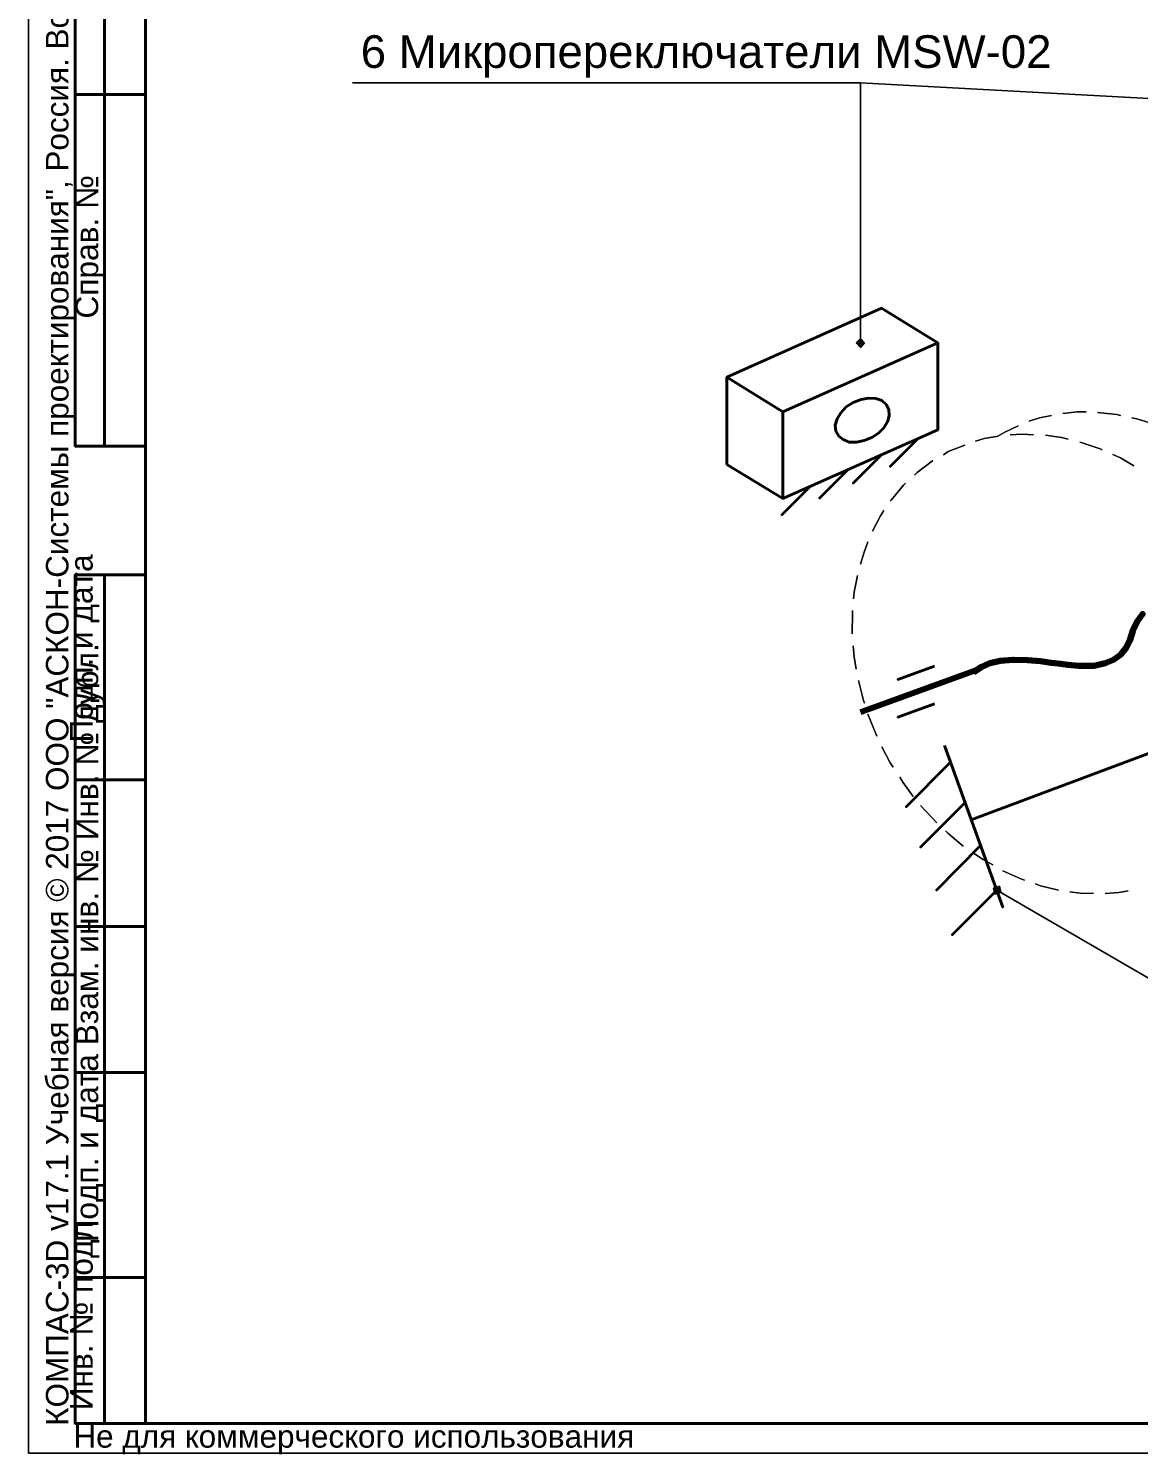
# Model space of a CAD drawing. Header units: millimetres. Extents: x 1 to 625, y 0 to 421.
# Drawn here: x 0.5 to 190, y 0.3 to 243.9 of the extents above; entities that cross this region are included whole.
import ezdxf

# ---------------------------------------------------------------- set-up
doc = ezdxf.new("R2010")
doc.units = ezdxf.units.MM
doc.layers.add('PDF _Геометрия', color=7, linetype='Continuous')
doc.layers.add('PDF _Текст', color=7, linetype='Continuous')
doc.layers.add('PDF _Сплошная заливка', color=7, linetype='Continuous', true_color=0xffffff)
doc.styles.add('PDF Arial', font='arial.ttf')

msp = doc.modelspace()

# ---------------------------------------------------------------- hatches: boundary and pattern name
at = {"layer": 'PDF _Сплошная заливка', "transparency": 33554559}
h = msp.add_hatch(color=256, dxfattribs=at)
h.paths.add_polyline_path([(57.74, 241.64), (140.55, 241.64)], flags=0)
h.paths.add_polyline_path([(57.74, 241.55), (140.55, 241.55)], flags=0)
h.paths.add_polyline_path([(57.74, 241.47), (140.55, 241.47)], flags=0)
h.paths.add_polyline_path([(57.74, 241.38), (140.55, 241.38)], flags=0)
h.paths.add_polyline_path([(57.74, 241.3), (140.55, 241.3)], flags=0)
h.paths.add_polyline_path([(57.74, 241.22), (140.55, 241.22)], flags=0)
h.paths.add_polyline_path([(57.74, 241.13), (140.55, 241.13)], flags=0)
h.paths.add_polyline_path([(57.74, 241.05), (140.55, 241.05)], flags=0)
h.paths.add_polyline_path([(57.74, 240.96), (140.55, 240.96)], flags=0)
h.paths.add_polyline_path([(57.74, 240.88), (140.55, 240.88)], flags=0)
h.paths.add_polyline_path([(57.74, 240.79), (140.55, 240.79)], flags=0)
h.paths.add_polyline_path([(57.74, 240.71), (140.55, 240.71)], flags=0)
h.paths.add_polyline_path([(57.74, 240.62), (140.55, 240.62)], flags=0)
h.paths.add_polyline_path([(57.74, 240.54), (140.55, 240.54)], flags=0)
h.paths.add_polyline_path([(57.74, 240.45), (140.55, 240.45)], flags=0)
h.paths.add_polyline_path([(57.74, 240.37), (140.55, 240.37)], flags=0)
h.paths.add_polyline_path([(57.74, 240.28), (140.55, 240.28)], flags=0)
h.paths.add_polyline_path([(57.74, 240.2), (140.55, 240.2)], flags=0)
h.paths.add_polyline_path([(57.74, 240.11), (140.55, 240.11)], flags=0)
h.paths.add_polyline_path([(57.74, 240.03), (140.55, 240.03)], flags=0)
h.paths.add_polyline_path([(57.74, 239.95), (140.55, 239.95)], flags=0)
h.paths.add_polyline_path([(57.74, 239.86), (140.55, 239.86)], flags=0)
h.paths.add_polyline_path([(57.74, 239.78), (140.55, 239.78)], flags=0)
h.paths.add_polyline_path([(57.74, 239.69), (140.55, 239.69)], flags=0)
h.paths.add_polyline_path([(57.74, 239.61), (140.55, 239.61)], flags=0)
h.paths.add_polyline_path([(57.74, 239.52), (140.55, 239.52)], flags=0)
h.paths.add_polyline_path([(57.74, 239.44), (140.55, 239.44)], flags=0)
h.paths.add_polyline_path([(57.74, 239.35), (140.55, 239.35)], flags=0)
h.paths.add_polyline_path([(57.74, 239.27), (140.55, 239.27)], flags=0)
h.paths.add_polyline_path([(57.74, 239.18), (140.55, 239.18)], flags=0)
h.paths.add_polyline_path([(57.74, 239.1), (140.55, 239.1)], flags=0)
h.paths.add_polyline_path([(57.74, 239.01), (140.55, 239.01)], flags=0)
h.paths.add_polyline_path([(57.74, 238.93), (140.55, 238.93)], flags=0)
h.paths.add_polyline_path([(57.74, 238.84), (140.55, 238.84)], flags=0)
h.paths.add_polyline_path([(57.74, 238.76), (140.55, 238.76)], flags=0)
h.paths.add_polyline_path([(57.74, 238.68), (140.55, 238.68)], flags=0)
h.paths.add_polyline_path([(57.74, 238.59), (140.55, 238.59)], flags=0)
h.paths.add_polyline_path([(57.74, 238.51), (140.55, 238.51)], flags=0)
h.paths.add_polyline_path([(57.74, 238.42), (140.55, 238.42)], flags=0)
h.paths.add_polyline_path([(57.74, 238.34), (140.55, 238.34)], flags=0)
h.paths.add_polyline_path([(57.74, 238.25), (140.55, 238.25)], flags=0)
h.paths.add_polyline_path([(57.74, 238.17), (140.55, 238.17)], flags=0)
h.paths.add_polyline_path([(57.74, 238.08), (140.55, 238.08)], flags=0)
h.paths.add_polyline_path([(57.74, 238), (140.55, 238)], flags=0)
h.paths.add_polyline_path([(57.74, 237.91), (140.55, 237.91)], flags=0)
h.paths.add_polyline_path([(57.74, 237.83), (140.55, 237.83)], flags=0)
h.paths.add_polyline_path([(57.74, 237.74), (140.55, 237.74)], flags=0)
h.paths.add_polyline_path([(57.74, 237.66), (140.55, 237.66)], flags=0)
h.paths.add_polyline_path([(57.74, 237.57), (140.55, 237.57)], flags=0)
h.paths.add_polyline_path([(57.74, 237.49), (140.55, 237.49)], flags=0)
h.paths.add_polyline_path([(57.74, 237.41), (140.55, 237.41)], flags=0)
h.paths.add_polyline_path([(57.74, 237.32), (140.55, 237.32)], flags=0)
h.paths.add_polyline_path([(57.74, 237.24), (140.55, 237.24)], flags=0)
h.paths.add_polyline_path([(57.74, 237.15), (140.55, 237.15)], flags=0)
h.paths.add_polyline_path([(57.74, 237.07), (140.55, 237.07)], flags=0)
h.paths.add_polyline_path([(57.74, 236.98), (140.55, 236.98)], flags=0)
h.paths.add_polyline_path([(57.74, 236.9), (140.55, 236.9)], flags=0)
h.paths.add_polyline_path([(57.74, 236.81), (140.55, 236.81)], flags=0)
h.paths.add_polyline_path([(57.74, 236.73), (140.55, 236.73)], flags=0)
h.paths.add_polyline_path([(57.74, 236.64), (140.55, 236.64)], flags=0)
h.paths.add_polyline_path([(57.74, 236.56), (140.55, 236.56)], flags=0)
h.paths.add_polyline_path([(57.74, 236.47), (140.55, 236.47)], flags=0)
h.paths.add_polyline_path([(57.74, 236.39), (140.55, 236.39)], flags=0)
h.paths.add_polyline_path([(57.74, 236.3), (140.55, 236.3)], flags=0)
h.paths.add_polyline_path([(57.74, 236.22), (140.55, 236.22)], flags=0)
h.paths.add_polyline_path([(57.74, 236.14), (140.55, 236.14)], flags=0)
h.paths.add_polyline_path([(57.74, 236.05), (140.55, 236.05)], flags=0)
h.paths.add_polyline_path([(57.74, 235.97), (140.55, 235.97)], flags=0)
h.paths.add_polyline_path([(57.74, 235.88), (140.55, 235.88)], flags=0)
h.paths.add_polyline_path([(57.74, 235.8), (140.55, 235.8)], flags=0)
h.paths.add_polyline_path([(57.74, 235.71), (140.55, 235.71)], flags=0)

# ---------------------------------------------------------------- linework, layer by layer
at = {"layer": 'PDF _Геометрия', "lineweight": 18}
for points in [[(0.51, 0.51), (0.51, 420.54)], [(142.58, 234.61), (55.8, 234.61)], [(142.58, 234.61), (55.8, 234.61)], [(142.58, 234.61), (142.58, 190.16)], [(142.58, 234.61), (251.54, 228.68)], [(142.58, 234.61), (142.58, 190.16)], [(142.58, 234.61), (251.54, 228.68)], [(142.58, 190.92), (141.82, 190.16)], [(142.58, 190.92), (141.82, 190.16)], [(141.82, 190.16), (142.58, 189.4)], [(141.82, 190.16), (142.58, 189.4)], [(142.58, 190.67), (142.07, 190.16)], [(142.58, 190.67), (142.07, 190.16)], [(142.07, 190.16), (142.58, 189.65)], [(142.07, 190.16), (142.58, 189.65)], [(142.58, 190.42), (142.32, 190.16)], [(142.58, 190.42), (142.32, 190.16)], [(142.32, 190.16), (142.58, 189.91)], [(142.32, 190.16), (142.58, 189.91)], [(142.58, 190.67), (142.58, 190.92)], [(143.26, 190.16), (142.58, 190.92)], [(142.58, 190.67), (142.58, 190.92)], [(143.26, 190.16), (142.58, 190.92)], [(142.58, 190.42), (142.58, 190.67)], [(143, 190.16), (142.58, 190.67)], [(142.58, 190.42), (142.58, 190.67)], [(143, 190.16), (142.58, 190.67)], [(142.75, 190.16), (142.58, 190.42)], [(142.75, 190.16), (142.58, 190.42)], [(142.58, 189.91), (142.75, 190.16)], [(142.58, 189.65), (143, 190.16)], [(142.58, 189.4), (143.26, 190.16)], [(142.58, 189.91), (142.75, 190.16)], [(142.58, 189.65), (143, 190.16)], [(142.58, 189.4), (143.26, 190.16)], [(179.58, 178.39), (177.12, 178.14)], [(181.1, 178.39), (179.58, 178.39)], [(186.35, 177.97), (183.05, 178.31)], [(186.94, 177.8), (186.35, 177.97)], [(169.5, 176.02), (167.22, 174.92)], [(173.14, 177.38), (171.37, 176.78)], [(175.18, 177.8), (173.14, 177.38)], [(189.74, 177.21), (188.89, 177.38)], [(192.7, 176.28), (189.74, 177.21)], [(163.66, 173.82), (162.22, 173.4)], [(166.12, 174.24), (163.66, 173.82)], [(167.22, 174.92), (166.03, 174.24)], [(170.18, 174.58), (168.15, 174.5)], [(172.13, 174.5), (170.18, 174.58)], [(176.87, 173.99), (174.16, 174.41)], [(178.05, 173.74), (176.87, 173.99)], [(180.26, 173.14), (180, 173.23)], [(183.64, 172.04), (180.26, 173.14)], [(157.56, 171.62), (156.72, 171.03)], [(160.36, 172.72), (157.56, 171.62)], [(183.81, 171.87), (183.64, 172.04)], [(186.94, 170.52), (185.67, 171.11)], [(189.23, 169.16), (186.94, 170.52)], [(152.23, 168.06), (151.81, 167.56)], [(154.86, 170.01), (152.23, 168.06)], [(154.94, 170.01), (154.86, 170.01)], [(149.94, 165.86), (147.83, 163.32)], [(150.28, 166.2), (149.94, 165.86)], [(147.83, 163.32), (147.66, 163.15)], [(146.56, 161.54), (145.97, 160.61)], [(145.97, 160.61), (144.61, 157.99)], [(143.85, 156.21), (143.17, 154.43)], [(143.17, 154.43), (142.58, 152.4)], [(142.07, 150.45), (141.48, 147.57)], [(141.48, 147.57), (141.39, 146.47)], [(141.22, 144.02), (141.14, 140.46)], [(141.22, 144.44), (141.22, 144.02)], [(141.31, 138.43), (141.48, 136.57)], [(141.48, 136.57), (141.82, 134.45)], [(142.24, 132.5), (143.09, 129.12)], [(143.09, 129.12), (143.26, 128.61)], [(143.85, 126.75), (144.36, 125.48)], [(144.36, 125.48), (145.37, 123.02)], [(146.22, 121.16), (147.66, 118.45)], [(147.66, 118.45), (148.17, 117.69)], [(149.27, 115.99), (149.78, 115.15)], [(149.78, 115.15), (151.55, 112.69)], [(152.82, 111.17), (154.69, 109.14)], [(154.69, 109.14), (155.62, 108.2)], [(157.06, 106.85), (157.48, 106.43)], [(157.48, 106.43), (160.1, 104.22)], [(161.71, 103.12), (163.49, 101.94)], [(163.49, 101.94), (165.18, 101.01)], [(166.88, 99.99), (169.93, 98.64)], [(169.93, 98.64), (170.6, 98.38)], [(172.47, 97.79), (173.31, 97.45)], [(173.31, 97.45), (176.36, 96.69)], [(166.29, 97.37), (165.27, 97.03)], [(166.29, 97.37), (165.27, 97.03)], [(165.27, 97.03), (165.52, 96.01)], [(165.27, 97.03), (165.52, 96.01)], [(166.12, 97.11), (165.44, 96.94)], [(166.12, 97.11), (165.44, 96.94)], [(165.44, 96.94), (165.61, 96.27)], [(165.44, 96.94), (165.61, 96.27)], [(165.52, 96.01), (166.54, 96.27)], [(165.52, 96.01), (166.54, 96.27)], [(165.61, 96.27), (166.29, 96.44)], [(165.61, 96.27), (166.29, 96.44)], [(166.03, 96.86), (165.69, 96.77)], [(166.03, 96.86), (165.69, 96.77)], [(165.69, 96.77), (165.78, 96.44)], [(165.69, 96.77), (165.78, 96.44)], [(165.78, 96.44), (166.12, 96.52)], [(165.78, 96.44), (166.12, 96.52)], [(303.7, 16.68), (165.86, 96.69)], [(303.7, 16.68), (165.86, 96.69)], [(166.12, 96.52), (166.03, 96.86)], [(166.12, 96.52), (166.03, 96.86)], [(166.29, 96.44), (166.12, 97.11)], [(166.29, 96.44), (166.12, 97.11)], [(166.12, 96.52), (166.29, 96.44)], [(166.12, 96.52), (166.29, 96.44)], [(166.54, 96.27), (166.29, 97.37)], [(166.54, 96.27), (166.29, 97.37)], [(166.29, 96.44), (166.54, 96.27)], [(166.29, 96.44), (166.54, 96.27)], [(178.31, 96.44), (180.09, 96.18)], [(180.09, 96.18), (182.37, 96.1)], [(184.32, 96.1), (186.69, 96.27)], [(186.69, 96.27), (188.3, 96.6)], [(594.53, 0.51), (0.51, 0.51)]]:
    msp.add_lwpolyline(points, close=True, dxfattribs=at)
at = {"layer": 'PDF _Геометрия', "lineweight": 35}
for points in [[(20.49, 5.59), (20.49, 415.54)], [(8.47, 172.55), (8.47, 292.52)], [(13.46, 172.55), (13.46, 292.52)], [(20.49, 232.58), (8.47, 232.58)], [(119.72, 184.32), (146.13, 196.09)], [(146.13, 196.09), (155.79, 190.16)], [(129.29, 178.39), (155.79, 190.16)], [(155.79, 190.16), (155.79, 175.34)], [(119.72, 169.42), (119.72, 184.32)], [(119.72, 184.32), (129.29, 178.39)], [(142.66, 180.51), (141.31, 180)], [(143.93, 180.76), (142.66, 180.51)], [(145.2, 180.68), (143.93, 180.76)], [(146.22, 180.34), (145.2, 180.68)], [(146.98, 179.66), (146.22, 180.34)], [(129.29, 163.58), (129.29, 178.39)], [(139.19, 178.22), (138.6, 177.21)], [(140.12, 179.24), (139.19, 178.22)], [(141.31, 180), (140.12, 179.24)], [(147.4, 178.82), (146.98, 179.66)], [(147.49, 177.8), (147.4, 178.82)], [(138.6, 177.21), (138.26, 176.11)], [(138.26, 176.11), (138.35, 175.09)], [(145.63, 174.75), (146.56, 175.68)], [(146.56, 175.68), (147.24, 176.78)], [(147.24, 176.78), (147.49, 177.8)], [(129.29, 163.58), (155.79, 175.34)], [(138.35, 175.09), (138.85, 174.24)], [(138.85, 174.24), (139.62, 173.65)], [(139.62, 173.65), (140.63, 173.23)], [(140.63, 173.23), (141.9, 173.23)], [(141.9, 173.23), (143.17, 173.48)], [(143.17, 173.48), (144.53, 173.99)], [(144.53, 173.99), (145.63, 174.75)], [(152.48, 173.91), (147.66, 169.08)], [(20.49, 172.55), (8.47, 172.55)], [(146.13, 171.03), (141.31, 166.2)], [(119.72, 169.42), (129.29, 163.58)], [(140.38, 168.49), (135.55, 163.66)], [(133.94, 165.61), (129.12, 160.78)], [(8.47, 5.59), (8.47, 150.54)], [(20.49, 150.54), (8.47, 150.54)], [(13.46, 5.59), (13.46, 150.54)], [(161.46, 108.71), (256.54, 144.27)], [(155.19, 134.96), (148.93, 132.67)], [(155.19, 128.52), (148.93, 126.24)], [(156.89, 121.41), (166.88, 93.81)], [(157.9, 118.53), (150.37, 110.91)], [(20.49, 115.57), (8.47, 115.57)], [(160.44, 111.68), (152.82, 104.06)], [(163.07, 104.31), (155.53, 96.69)], [(165.86, 96.69), (158.24, 89.07)], [(20.49, 90.51), (8.47, 90.51)], [(20.49, 65.53), (8.47, 65.53)], [(20.49, 30.56), (8.47, 30.56)], [(20.49, 5.59), (8.47, 5.59)], [(589.53, 5.59), (20.49, 5.59)]]:
    msp.add_lwpolyline(points, close=True, dxfattribs=at)
at = {"layer": 'PDF _Геометрия', "lineweight": 100}
for points in [[(189.82, 142.58), (190.75, 143.85)], [(189.06, 141.05), (189.82, 142.58)], [(187.88, 138.01), (188.55, 139.36)], [(188.55, 139.36), (189.06, 140.97)], [(189.06, 140.97), (189.06, 141.05)], [(185.76, 136.06), (186.94, 136.91)], [(186.94, 136.91), (187.88, 138.01)], [(142.58, 127.08), (162.14, 134.2)], [(161.88, 133.94), (163.15, 134.79)], [(163.15, 134.79), (164.68, 135.47)], [(164.68, 135.47), (166.45, 135.89)], [(166.45, 135.89), (168.57, 136.06)], [(168.57, 136.06), (171.11, 135.97)], [(171.11, 135.97), (173.31, 135.81)], [(173.31, 135.81), (174.41, 135.64)], [(174.41, 135.64), (175.09, 135.55)], [(175.09, 135.55), (175.77, 135.47)], [(175.77, 135.47), (176.7, 135.38)], [(176.7, 135.38), (177.97, 135.21)], [(177.97, 135.21), (179.83, 135.04)], [(179.83, 135.04), (182.46, 135.04)], [(182.46, 135.04), (184.32, 135.47)], [(184.32, 135.47), (185.76, 136.06)]]:
    msp.add_lwpolyline(points, close=True, dxfattribs=at)

# ---------------------------------------------------------------- texts
at = {"layer": 'PDF _Текст', "attachment_point": 7, "rotation": 90, "style": 'PDF Arial'}
for s, insert, char_height in [('КОМПАС-3D v17.1 Учебная версия © 2017 ООО "АСКОН-Системы проектирования", Россия. Все права защищены.', (8.49, 5.2), 3.84952), ('Справ. №', (13.57, 194.33), 3.872), ('Подп. и дата', (12.58, 121.9), 3.8717), ('Подп. и дата Взам. инв. № Инв. № дубл.', (13.57, 36.54), 3.8717), ('Инв. № подл.', (12.58, 7.86), 3.8717)]:
    msp.add_mtext(s, dxfattribs=dict(at, insert=insert, char_height=char_height))
at = {"layer": 'PDF _Текст', "attachment_point": 7, "style": 'PDF Arial'}
for s, insert, char_height in [('6 Микропереключатели MSW-02', (57.23, 235.47), 5.5714), ('Не для коммерческого использования', (8.16, 0.31), 3.8495)]:
    msp.add_mtext(s, dxfattribs=dict(at, insert=insert, char_height=char_height))

doc.saveas('drawing.dxf')
